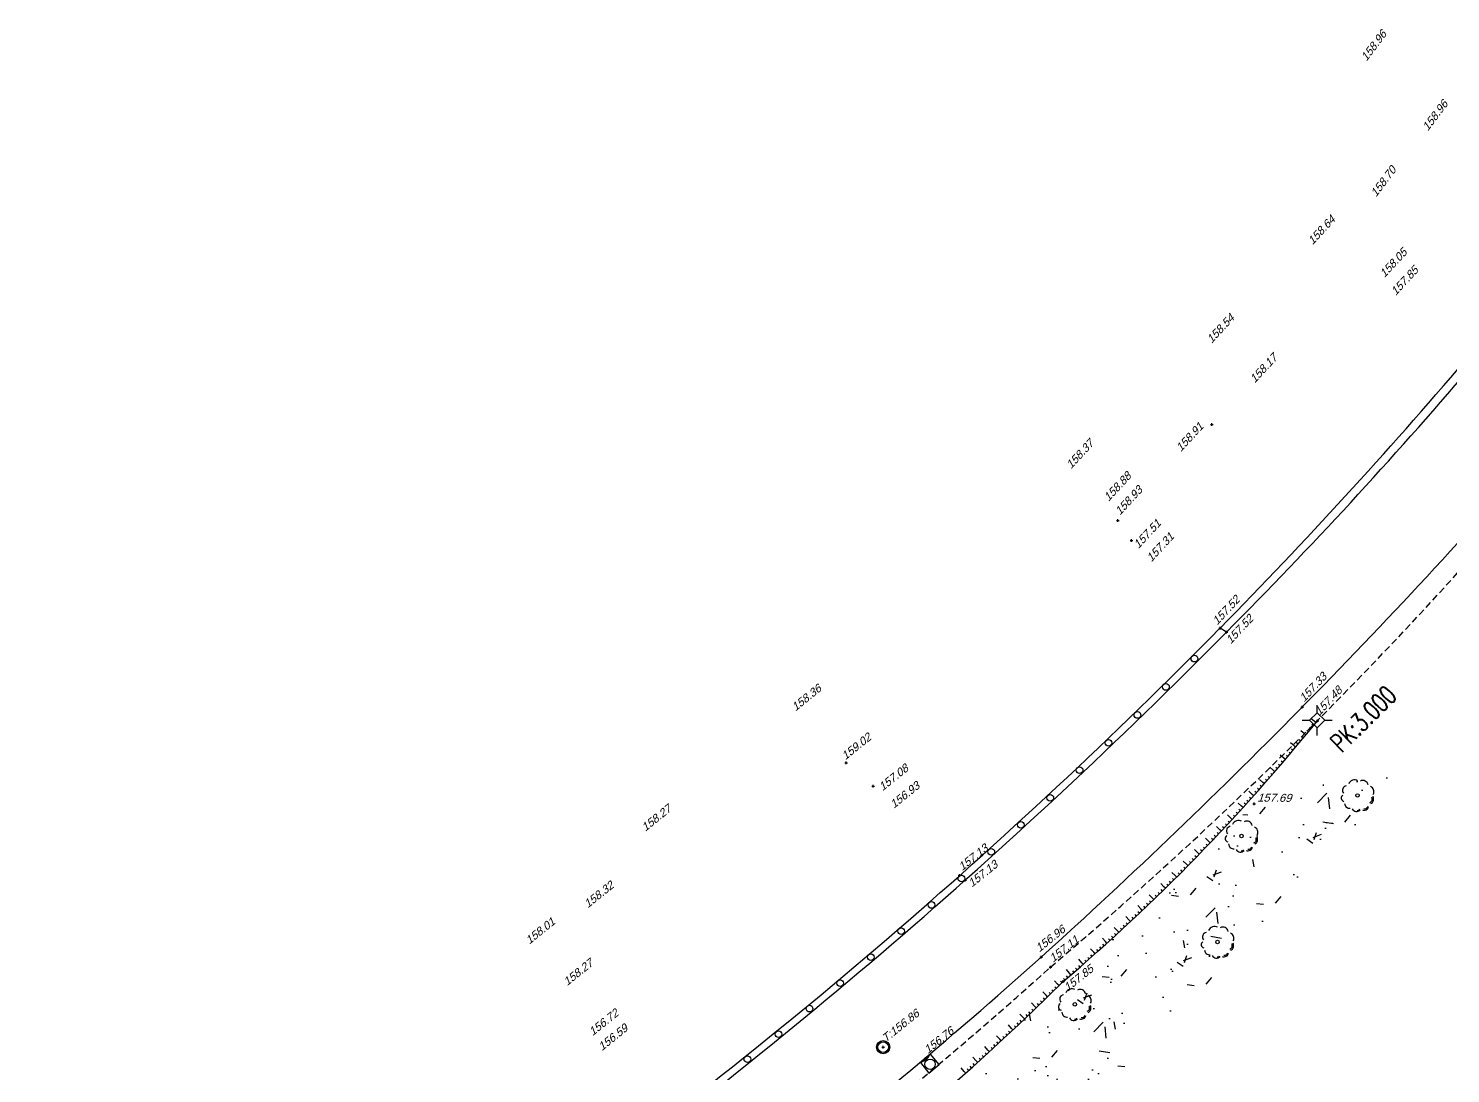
# Model space of a CAD drawing. Header units: metres. Extents: x 1633075 to 1634601, y 8175308 to 8177203.
# Drawn here: x 1634098.8 to 1634205.5, y 8175879.7 to 8175958 of the extents above; entities that cross this region are included whole.
import ezdxf

# ---------------------------------------------------------------- set-up
doc = ezdxf.new("R2010")
doc.units = ezdxf.units.M
doc.header["$LTSCALE"] = 2
doc.header["$PDMODE"] = 2
doc.header["$PDSIZE"] = 0.1
doc.linetypes.add('CACHE', pattern=[0.375, 0.25, -0.125])
doc.linetypes.add('CONTINU', pattern=[0])
for name, color, linetype in [('C15785 - ALLEE', 7, 'CACHE'), ('C15785 - ASSAINIS', 6, 'Continuous'), ('C15785 - BORDURES', 7, 'CONTINU'), ('C15785 - BORNES', 7, 'CONTINU'), ('C15785 - DBA', 252, 'Continuous'), ('C15785 - GLISSIERE', 252, 'Continuous'), ('C15785 - HTALUS', 7, 'Continuous'), ('C15785 - POINT 2D', 7, 'Continuous'), ('C15785 - Talus', 7, 'Continuous'), ('C15785 - VEGET', 3, 'Continuous'), ('C15785 - Z', 7, 'Continuous')]:
    doc.layers.add(name, color=color, linetype=linetype)
doc.styles.add('ASS', font='ROMANS.shx', dxfattribs={"width": 0.7, "height": 2.750686})
doc.styles.get("Standard").update_dxf_attribs({"font": 'arial.ttf'})

# ---------------------------------------------------------------- blocks, each defined once
blk = doc.blocks.new('RB')
blk.add_circle((0, -0.25), 0.25)
blk = doc.blocks.new('TALH050A')
blk.add_line((0, 0.15), (0, 0.5))
blk = doc.blocks.new('TALH050B')
blk.add_line((0, 0), (0, 0.15))
blk = doc.blocks.new('ARBN')
blk.add_circle((0, 0), 0.0517)
for centre, radius, start, end in [((-0.088, 0.27), 0.194, 62.9289, 157.9234), ((0.159, 0.288), 0.162, 10.5515, 118.7684), ((-0.381, -0.079), 0.106, 125.5548, 253.3512), ((-0.313, 0.149), 0.141, 102.3806, 218.1519), ((0.33, 0.115), 0.163, 331.4172, 69.7614), ((-0.236, -0.237), 0.15, 182.2997, 276.8338), ((-0.027, -0.335), 0.147, 208.1993, 316.9403), ((0.007, -0.38), 0.0689, 259.4414, 333.9219), ((0.202, -0.304), 0.137, 247.1419, 348.9634), ((0.221, -0.292), 0.104, 254.316, 338.7253), ((0.342, -0.106), 0.104, 287.358, 32.9391), ((0.335, -0.105), 0.151, 294.7172, 29.5061)]:
    blk.add_arc(centre, radius, start, end)
blk = doc.blocks.new('TAMPON')
blk.add_circle((0, 0), 0.5)

msp = doc.modelspace()

# ---------------------------------------------------------------- hatches: boundary and pattern name
at = {"layer": 'C15785 - VEGET'}
h = msp.add_hatch(dxfattribs=at)
h.set_pattern_fill('AR-CONC', color=256, scale=0.035, angle=-0.5, style=0)
h.set_pattern_definition([(49.5000271, (1050220.128, 8061047.714), (6.371352654, -0.61348817), [0.66675, -7.33425]), (354.5000271, (1050220.128, 8061047.714), (-1.17510092, 6.6974915), [0.5334, -5.8674]), (99.9510271, (1050220.659, 8061047.663), (5.19627452, 6.083972695), [0.56665, -6.23315]), (45.6842271, (1050220.1434, 8061049.492), (9.47456497, -1.55421629), [1.000125, -11.001375]), (96.1356271, (1050220.933, 8061049.362), (8.38439863, 8.58705861), [0.849975, -9.349725]), (350.6840271, (1050220.143, 8061049.492), (8.38441149, 8.58704316), [0.8001, -8.8011]), (20.5000271, (1050221.0285, 8061049.0396), (5.275085627, -3.625461903), [0.66675, -7.33425]), (325.5000271, (1050221.0285, 8061049.0396), (2.21924188, 6.427458284), [0.5334, -5.8674]), (70.9514271, (1050221.468, 8061048.7375), (7.494313027, 2.80201086), [0.56665, -6.23315]), (37.00002714, (1050220.1279, 8061047.714), (0.1339211355, 2.95837039), [0, -5.79628, 0, -5.9563, 0, -5.889625]), (7.00002714, (1050220.128, 8061047.714), (2.369195514, 3.485779085), [0, -3.39598, 0, -5.66293, 0, -2.244725]), (327.00002714, (1050218.1455, 8061047.7312), (4.743740522, -0.241909423), [0, -2.2225, 0, -6.9342, 0, -9.20115]), (317.0000271, (1050217.2565, 8061047.739), (5.19208952, 0.84465285), [0, -2.88925, 0, -4.60502, 0, -6.53415])])
edge = h.paths.add_edge_path()
edge.add_line((1634099.95, 8175819.16), (1634119.72, 8175828.24))
edge.add_line((1634119.72, 8175828.24), (1634160.57, 8175858.72))
edge.add_line((1634160.57, 8175858.72), (1634203.72, 8175903.48))
edge.add_line((1634203.72, 8175903.48), (1634190.74, 8175899.86))
edge.add_line((1634190.74, 8175899.86), (1634154.34, 8175865.78))
edge.add_line((1634154.34, 8175865.78), (1634133.72, 8175849.7))
edge.add_line((1634133.72, 8175849.7), (1634115.28, 8175836.16))
edge.add_line((1634115.28, 8175836.16), (1634101.66, 8175830.39))
edge.add_arc((1634107.81, 8175823.86), 8.98, 133.2526, 179.5804)
edge.add_line((1634098.84, 8175823.92), (1634099.95, 8175819.16))

# ---------------------------------------------------------------- linework, layer by layer
at = {"layer": 'C15785 - ALLEE'}
for centre, radius, start, end in [((1633968.56, 8176131.97), 320.18, 310.2612, 320.2416), ((1633893.12, 8176203.99), 424.05, 304.2576, 311.7501)]:
    msp.add_arc(centre, radius, start, end, dxfattribs=at)
at = {"layer": 'C15785 - ASSAINIS'}
for p, q in [((1634166.49, 8175881.1), (1634165.72, 8175880.47)), ((1634165.72, 8175880.47), (1634166.35, 8175879.69)), ((1634166.35, 8175879.69), (1634167.12, 8175880.33)), ((1634167.12, 8175880.33), (1634166.49, 8175881.1))]:
    msp.add_line(p, q, dxfattribs=at)
for centre, radius in [((1634162.93, 8175881.63), 0.4), ((1634166.45, 8175880.35), 0.389)]:
    msp.add_circle(centre, radius, dxfattribs=at)
msp.add_arc((1634165.48, 8175881.52), 1.05, 286.734, 332.3702, dxfattribs=at)
at = {"layer": 'C15785 - BORDURES'}
for centre, radius, start, end in [((1633866.82, 8176229.5), 459.57, 312.0733, 318.9722), ((1633898.93, 8176197.14), 414.04, 304.146, 311.7754)]:
    msp.add_arc(centre, radius, start, end, dxfattribs=at)
at = {"layer": 'C15785 - BORNES'}
for points in [[(1634195.47, 8175906.7), (1634195.47, 8175907.26)], [(1634194.35, 8175906.13), (1634194.91, 8175906.13)], [(1634196.04, 8175906.14), (1634196.61, 8175906.14)], [(1634195.48, 8175905), (1634195.48, 8175905.57)]]:
    msp.add_lwpolyline(points, dxfattribs=at)
msp.add_lwpolyline([(1634194.91, 8175906.13), (1634195.47, 8175906.7), (1634196.04, 8175906.14), (1634195.48, 8175905.57)], close=True, dxfattribs=at)
at = {"layer": 'C15785 - DBA'}
msp.add_lwpolyline([(1634188.67, 8175912.74), (1634188.21, 8175913.05)], dxfattribs=at)
for centre, radius, start, end in [((1633935.8, 8176164.61), 356.9, 315.1138, 323.7589), ((1633908.93, 8176187.43), 391.51, 315.5065, 319.4935)]:
    msp.add_arc(centre, radius, start, end, dxfattribs=at)
at = {"layer": 'C15785 - GLISSIERE'}
for centre, radius, start, end in [((1633897.91, 8176199.04), 407.5, 305.7995, 315.429), ((1633891.9, 8176205.91), 417.16, 305.9158, 315.3499)]:
    msp.add_arc(centre, radius, start, end, dxfattribs=at)
at = {"layer": 'C15785 - HTALUS'}
msp.add_lwpolyline([(1634136.84, 8175856.88, 0.069087), (1634176.42, 8175886.55, 0.047031), (1634195.49, 8175906.09)], format="xyb", dxfattribs=at)
at = {"layer": 'C15785 - POINT 2D'}
for p in [(1634187.57, 8175928.31), (1634180.52, 8175921.11), (1634181.54, 8175919.61), (1634188.21, 8175913.05), (1634188.67, 8175912.74), (1634194.34, 8175907.11), (1634195.49, 8175906.09), (1634160.15, 8175902.95), (1634162.18, 8175901.2), (1634190.74, 8175899.86), (1634168.66, 8175894.49), (1634169.08, 8175894.15), (1634174.77, 8175888.37), (1634175.49, 8175887.63), (1634176.42, 8175886.55), (1634162.93, 8175881.63), (1634166.1, 8175880.78)]:
    msp.add_point(p, dxfattribs=at)

# ---------------------------------------------------------------- block references
at = {"layer": 'C15785 - ASSAINIS', "rotation": 359.5000271160415}
msp.add_blockref('TAMPON', (1634162.93, 8175881.63), dxfattribs=at)
at = {"layer": 'C15785 - GLISSIERE'}
for p, rotation in [((1634186.09, 8175910.93), 45.00720804182993), ((1634183.96, 8175908.81), 44.58540175574839), ((1634181.82, 8175906.71), 44.16359551670173), ((1634179.66, 8175904.63), 43.74178922541833), ((1634177.49, 8175902.57), 43.31998296750857), ((1634175.29, 8175900.51), 42.89817671755424), ((1634173.09, 8175898.48), 42.4763704537318), ((1634170.87, 8175896.46), 42.05456418016982), ((1634168.63, 8175894.46), 41.6327579207324), ((1634166.39, 8175892.48), 41.21095164552703), ((1634164.12, 8175890.51), 40.78914537747258), ((1634161.84, 8175888.56), 40.36733914155591), ((1634159.55, 8175886.62), 39.94553288395604), ((1634157.24, 8175884.71), 39.52372658546592), ((1634154.92, 8175882.8), 39.10192035533171), ((1634152.59, 8175880.92), 38.68011408599132)]:
    msp.add_blockref('RB', p, dxfattribs=dict(at, rotation=rotation))
at = {"layer": 'C15785 - Talus'}
for name, p, rotation in [('TALH050A', (1634195.39, 8175905.96), 51.00372865130333), ('TALH050B', (1634195.2, 8175905.73), 50.88556875502825), ('TALH050B', (1634195.39, 8175905.96), 51.00372865130333), ('TALH050A', (1634194.63, 8175905.03), 50.53108913761681), ('TALH050B', (1634194.44, 8175904.8), 50.41292928255506), ('TALH050B', (1634194.63, 8175905.03), 50.53108913761681), ('TALH050B', (1634194.82, 8175905.26), 50.64924901021354), ('TALH050B', (1634195.01, 8175905.49), 50.76740890068594), ('TALH050B', (1634193.48, 8175903.65), 49.82212989910801), ('TALH050A', (1634193.86, 8175904.11), 50.05844964489894), ('TALH050B', (1634193.67, 8175903.88), 49.94028979153592), ('TALH050B', (1634193.86, 8175904.11), 50.05844964489894), ('TALH050B', (1634194.05, 8175904.34), 50.17660951438476), ('TALH050B', (1634194.25, 8175904.57), 50.2947693900821), ('TALH050A', (1634192.31, 8175902.28), 49.1131706639097), ('TALH050B', (1634192.5, 8175902.5), 49.23133054814899), ('TALH050B', (1634192.7, 8175902.73), 49.3494904149943), ('TALH050A', (1634193.09, 8175903.19), 49.58581016364769), ('TALH050B', (1634192.89, 8175902.96), 49.4676502751233), ('TALH050B', (1634193.09, 8175903.19), 49.58581016364769), ('TALH050B', (1634193.28, 8175903.42), 49.70397001174593), ('TALH050A', (1634191.52, 8175901.37), 48.64053118160444), ('TALH050B', (1634191.72, 8175901.6), 48.75869105101876), ('TALH050B', (1634191.91, 8175901.83), 48.87685092585473), ('TALH050B', (1634192.11, 8175902.05), 48.99501078659874), ('TALH050B', (1634192.31, 8175902.28), 49.1131706639097), ('TALH050A', (1634190.72, 8175900.48), 48.16789168659631), ('TALH050B', (1634190.72, 8175900.48), 48.16789168659631), ('TALH050B', (1634190.92, 8175900.7), 48.2860515550102), ('TALH050B', (1634191.12, 8175900.92), 48.40421142154845), ('TALH050B', (1634191.32, 8175901.15), 48.52237129688355), ('TALH050B', (1634191.52, 8175901.37), 48.64053118160444), ('TALH050A', (1634189.92, 8175899.59), 47.69525216370419), ('TALH050B', (1634189.71, 8175899.36), 47.5770923196158), ('TALH050B', (1634189.92, 8175899.59), 47.69525216370419), ('TALH050B', (1634190.12, 8175899.81), 47.81341204987958), ('TALH050B', (1634190.32, 8175900.03), 47.93157192689932), ('TALH050B', (1634190.52, 8175900.25), 48.04973179563402), ('TALH050B', (1634188.7, 8175898.26), 46.98629294422063), ('TALH050A', (1634189.11, 8175898.7), 47.22261268364618), ('TALH050B', (1634188.9, 8175898.48), 47.10445280184232), ('TALH050B', (1634189.11, 8175898.7), 47.22261268364618), ('TALH050B', (1634189.31, 8175898.92), 47.34077256427886), ('TALH050B', (1634189.51, 8175899.14), 47.45893244480536), ('TALH050A', (1634187.46, 8175896.95), 46.27733368835612), ('TALH050B', (1634187.67, 8175897.17), 46.39549355978433), ('TALH050B', (1634187.87, 8175897.39), 46.51365343278513), ('TALH050A', (1634188.29, 8175897.82), 46.74997317233166), ('TALH050B', (1634188.08, 8175897.61), 46.63181330891749), ('TALH050B', (1634188.29, 8175897.82), 46.74997317233166), ('TALH050B', (1634188.49, 8175898.04), 46.86813304385949), ('TALH050A', (1634186.63, 8175896.09), 45.80469419182747), ('TALH050B', (1634186.63, 8175896.09), 45.80469419182747), ('TALH050B', (1634186.84, 8175896.31), 45.92285407419705), ('TALH050B', (1634187.05, 8175896.52), 46.04101393841705), ('TALH050B', (1634187.25, 8175896.74), 46.15917381512628), ('TALH050B', (1634187.46, 8175896.95), 46.27733368835612), ('TALH050A', (1634185.79, 8175895.23), 45.33205469302457), ('TALH050B', (1634185.58, 8175895.02), 45.21389484138862), ('TALH050B', (1634185.79, 8175895.23), 45.33205469302457), ('TALH050B', (1634186, 8175895.45), 45.45021457007743), ('TALH050B', (1634186.21, 8175895.66), 45.56837446571971), ('TALH050B', (1634186.42, 8175895.87), 45.68653431694459), ('TALH050B', (1634184.51, 8175893.96), 44.62309545242028), ('TALH050A', (1634184.94, 8175894.38), 44.85941520692842), ('TALH050B', (1634184.73, 8175894.17), 44.74125534695602), ('TALH050B', (1634184.94, 8175894.38), 44.85941520692842), ('TALH050B', (1634185.15, 8175894.59), 44.97757508211966), ('TALH050B', (1634185.36, 8175894.81), 45.09573495628754), ('TALH050A', (1634183.23, 8175892.7), 43.91413623594366), ('TALH050B', (1634183.44, 8175892.91), 44.03229608938994), ('TALH050B', (1634183.66, 8175893.12), 44.15045595890295), ('TALH050A', (1634184.09, 8175893.54), 44.38677573854794), ('TALH050B', (1634183.87, 8175893.33), 44.26861585708138), ('TALH050B', (1634184.09, 8175893.54), 44.38677573854794), ('TALH050B', (1634184.3, 8175893.75), 44.50493559639138), ('TALH050A', (1634182.36, 8175891.88), 43.44149671654812), ('TALH050B', (1634182.36, 8175891.88), 43.44149671654812), ('TALH050B', (1634182.58, 8175892.08), 43.5596565964947), ('TALH050B', (1634182.79, 8175892.29), 43.67781647315449), ('TALH050B', (1634183.01, 8175892.5), 43.79597634865478), ('TALH050B', (1634183.23, 8175892.7), 43.91413623594366), ('TALH050A', (1634181.48, 8175891.05), 42.96885723215119), ('TALH050B', (1634181.26, 8175890.85), 42.85069737746084), ('TALH050B', (1634181.48, 8175891.05), 42.96885723215119), ('TALH050B', (1634181.7, 8175891.26), 43.08701711051353), ('TALH050B', (1634181.92, 8175891.46), 43.20517700521977), ('TALH050B', (1634182.14, 8175891.67), 43.32333687928988), ('TALH050A', (1634179.71, 8175889.43), 42.0235782495452), ('TALH050B', (1634180.16, 8175889.84), 42.25989800648419), ('TALH050A', (1634180.6, 8175890.24), 42.49621772629533), ('TALH050B', (1634180.38, 8175890.04), 42.378057884881), ('TALH050B', (1634180.6, 8175890.24), 42.49621772629533), ('TALH050B', (1634180.82, 8175890.44), 42.61437760231882), ('TALH050B', (1634181.04, 8175890.65), 42.73253747538638), ('TALH050A', (1634178.82, 8175888.63), 41.55093875680174), ('TALH050B', (1634178.82, 8175888.63), 41.55093875680174), ('TALH050B', (1634179.04, 8175888.83), 41.66909863177122), ('TALH050B', (1634179.27, 8175889.03), 41.78725849844988), ('TALH050B', (1634179.49, 8175889.23), 41.90541837637932), ('TALH050B', (1634179.71, 8175889.43), 42.0235782495452), ('TALH050B', (1634179.94, 8175889.63), 42.14173812863247), ('TALH050A', (1634177.92, 8175887.84), 41.07829924437083), ('TALH050B', (1634177.69, 8175887.64), 40.96013937663039), ('TALH050B', (1634177.92, 8175887.84), 41.07829924437083), ('TALH050B', (1634178.14, 8175888.04), 41.19645913507725), ('TALH050B', (1634178.37, 8175888.24), 41.31461901029199), ('TALH050B', (1634178.59, 8175888.43), 41.43277888946899), ('TALH050A', (1634176.12, 8175886.25), 44.62934042813435), ('TALH050B', (1634176.33, 8175886.47), 44.72491559327111), ('TALH050B', (1634176.55, 8175886.67), 40.36934002848498), ('TALH050A', (1634177.01, 8175887.06), 40.60565974951036), ('TALH050B', (1634176.78, 8175886.86), 40.48749990672405), ('TALH050B', (1634177.01, 8175887.06), 40.60565974951036), ('TALH050B', (1634177.24, 8175887.25), 40.72381963983057), ('TALH050B', (1634177.46, 8175887.45), 40.84197949854052), ('TALH050A', (1634175.26, 8175885.41), 44.24703978396079), ('TALH050B', (1634175.26, 8175885.41), 44.24703978396079), ('TALH050B', (1634175.48, 8175885.62), 44.3426149348045), ('TALH050B', (1634175.69, 8175885.83), 44.43819009603524), ('TALH050B', (1634175.9, 8175886.04), 44.53376525040856), ('TALH050B', (1634176.12, 8175886.25), 44.62934042813435), ('TALH050A', (1634174.4, 8175884.58), 43.86473910504612), ('TALH050B', (1634174.18, 8175884.37), 43.76916395007526), ('TALH050B', (1634174.4, 8175884.58), 43.86473910504612), ('TALH050B', (1634174.61, 8175884.79), 43.96031428034419), ('TALH050B', (1634174.83, 8175885), 44.05588945860762), ('TALH050B', (1634175.05, 8175885.21), 44.15146461327394), ('TALH050B', (1634173.09, 8175883.34), 43.291288134014), ('TALH050A', (1634173.53, 8175883.75), 43.48243847629901), ('TALH050B', (1634173.31, 8175883.54), 43.38686329923486), ('TALH050B', (1634173.53, 8175883.75), 43.48243847629901), ('TALH050B', (1634173.75, 8175883.96), 43.57801361824589), ('TALH050B', (1634173.96, 8175884.16), 43.6735887758622), ('TALH050A', (1634171.78, 8175882.11), 42.717837176778), ('TALH050B', (1634172, 8175882.32), 42.81341231675161), ('TALH050B', (1634172.22, 8175882.52), 42.90898750778067), ('TALH050A', (1634172.66, 8175882.93), 43.10013782242195), ('TALH050B', (1634172.44, 8175882.72), 43.00456267216602), ('TALH050B', (1634172.66, 8175882.93), 43.10013782242195), ('TALH050B', (1634172.88, 8175883.13), 43.19571299820888), ('TALH050A', (1634170.89, 8175881.3), 42.33553651808283), ('TALH050B', (1634170.89, 8175881.3), 42.33553651808283), ('TALH050B', (1634171.12, 8175881.5), 42.43111166970004), ('TALH050B', (1634171.34, 8175881.71), 42.52668682509756), ('TALH050B', (1634171.56, 8175881.91), 42.62226199700324), ('TALH050B', (1634171.78, 8175882.11), 42.717837176778), ('TALH050B', (1634169.56, 8175880.09), 41.76208554254502), ('TALH050A', (1634170, 8175880.5), 41.95323587055427), ('TALH050B', (1634169.78, 8175880.29), 41.85766070933958), ('TALH050B', (1634170, 8175880.5), 41.95323587055427), ('TALH050B', (1634170.23, 8175880.7), 42.0488110086466), ('TALH050B', (1634170.45, 8175880.9), 42.14438619418067), ('TALH050B', (1634170.67, 8175881.1), 42.23996136088694), ('TALH050A', (1634169.11, 8175879.7), 41.57093519167915), ('TALH050B', (1634169.11, 8175879.7), 41.57093519167915), ('TALH050B', (1634169.33, 8175879.9), 41.66651036112984)]:
    msp.add_blockref(name, p, dxfattribs=dict(at, rotation=rotation))
at = {"layer": 'C15785 - VEGET', "xscale": 2.499999999908408, "yscale": 2.499999999908408, "zscale": 2.499999999908408, "rotation": 359.5000271373152}
for p in [(1634198.5, 8175900.5), (1634189.8, 8175897.46), (1634188, 8175889.51), (1634177.3, 8175884.84)]:
    msp.add_blockref('ARBN', p, dxfattribs=at)

# ---------------------------------------------------------------- texts
at = {"layer": 'C15785 - BORNES', "style": 'ASS', "width": 0.7}
msp.add_text('PK:3.000', height=1.4, rotation=44.7184, dxfattribs=at).set_placement((1634197.31, 8175903.65))
at = {"layer": 'C15785 - Z', "oblique": 18}
for s, rotation, p in [(' 158.96', 412.8693, (1634199.03, 8175955.31, 158.96)), (' 158.96', 412.8693, (1634203.63, 8175950.08, 158.96)), (' 158.70', 412.8693, (1634199.75, 8175945.13, 158.7)), (' 158.64', 407.0797, (1634194.97, 8175941.56, 158.64)), (' 158.05', 407.0797, (1634200.36, 8175939.1, 158.04)), (' 157.85', 407.0797, (1634201.2, 8175937.76, 157.85)), (' 158.54', 407.0797, (1634187.4, 8175934.18, 158.54)), (' 158.17', 407.0797, (1634190.63, 8175931.2, 158.17)), (' 158.91', 407.0797, (1634185.09, 8175926.05, 158.91)), (' 158.37', 407.0797, (1634176.86, 8175924.77, 158.37)), (' 158.88', 407.0797, (1634179.67, 8175922.33, 158.88)), (' 158.93', 407.0797, (1634180.52, 8175921.29, 158.93)), (' 157.51', 407.0797, (1634181.91, 8175918.79, 157.51)), (' 157.31', 407.0797, (1634182.88, 8175917.79, 157.31)), (' 157.52', 407.0797, (1634187.82, 8175913.06, 157.52)), (' 157.52', 407.0797, (1634188.83, 8175911.63, 157.52)), (' 157.33', 407.0797, (1634194.34, 8175907.29, 157.33)), (' 158.36', 398.7672, (1634156.17, 8175906.64, 158.36)), (' 157.48', 407.0797, (1634195.49, 8175906.27, 157.48)), (' 159.02', 398.7672, (1634159.91, 8175902.98, 159.02)), (' 157.08', 398.7672, (1634162.7, 8175900.66, 157.08)), (' 156.93', 398.7672, (1634163.55, 8175899.35, 156.93)), (' 157.69', 359.5, (1634190.74, 8175900.04, 157.69)), (' 158.27', 398.7672, (1634144.91, 8175897.62, 158.27)), (' 157.13', 398.7672, (1634168.67, 8175894.67, 157.13)), (' 157.13', 398.7672, (1634169.4, 8175893.44, 157.13)), (' 158.32', 398.7672, (1634140.6, 8175891.88, 158.32)), (' 158.01', 398.7672, (1634136.21, 8175889.16, 158.01)), (' 156.96', 398.7672, (1634174.46, 8175888.58, 156.96)), (' 157.11', 398.7672, (1634175.49, 8175887.81, 157.11)), (' 158.27', 398.7672, (1634139.05, 8175886.05, 158.26)), (' 157.85', 398.7672, (1634176.58, 8175885.62, 157.85)), (' 156.72', 398.7672, (1634140.96, 8175882.3, 156.72)), (' T:156.86', 398.7672, (1634162.93, 8175881.81, 156.86)), (' 156.59', 398.7672, (1634141.66, 8175881.18, 156.59)), (' 156.76', 398.7672, (1634166.1, 8175880.96, 156.76))]:
    msp.add_text(s, height=0.6, rotation=rotation, dxfattribs=at).set_placement(p)

doc.saveas('drawing.dxf')
